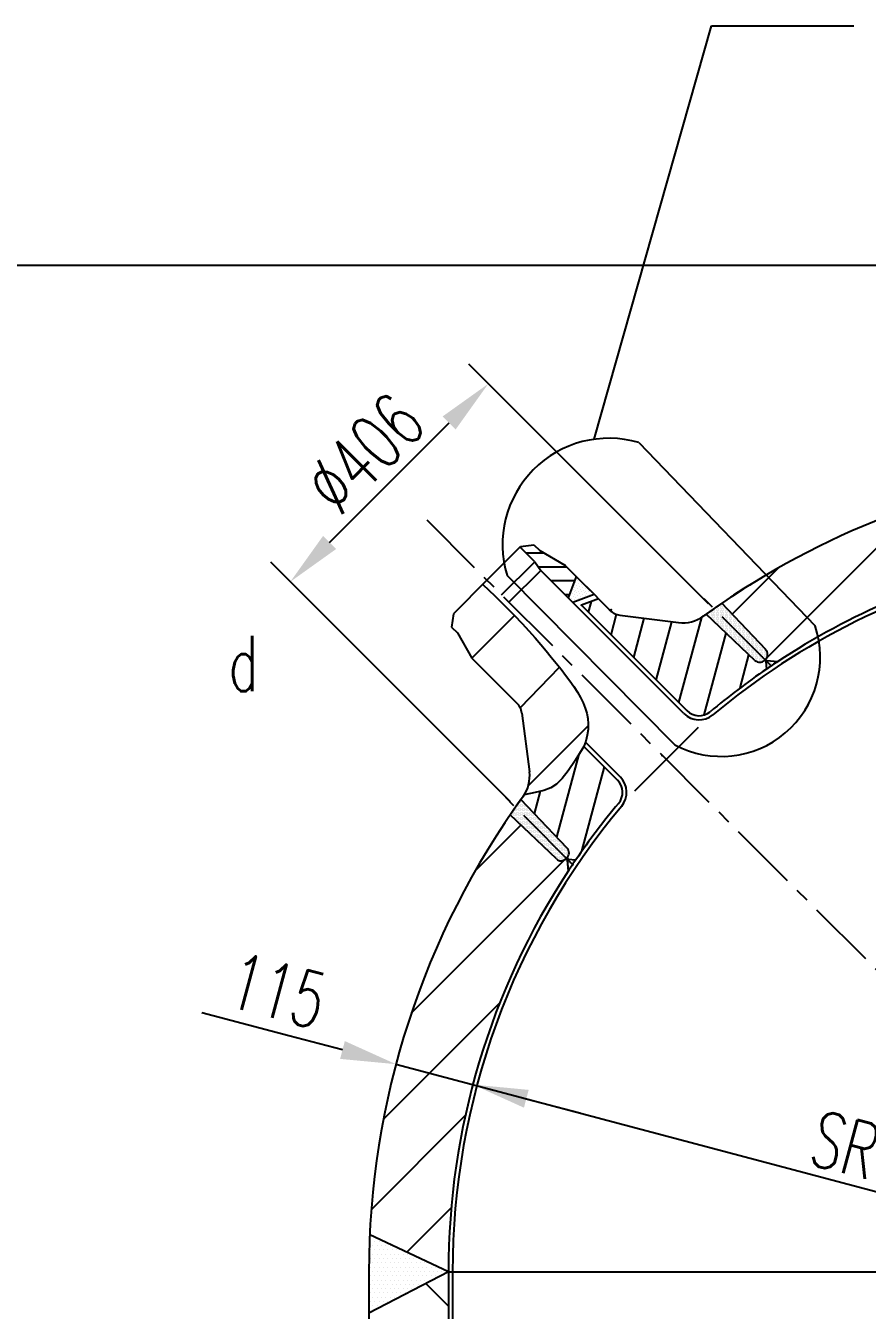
# Model space of a CAD drawing. Extents: x 2963 to 8481, y 2091 to 3069.
# Drawn here: x 3100 to 3160.8, y 2881.2 to 2974.1 of the extents above; entities that cross this region are included whole.
import ezdxf
from ezdxf.enums import TextEntityAlignment as Align

# ---------------------------------------------------------------- set-up
doc = ezdxf.new("R2010")
doc.units = 0
doc.header["$LTSCALE"] = 20
doc.header["$MEASUREMENT"] = 0
doc.linetypes.add('CENTER', pattern=[2, 1.25, -0.25, 0.25, -0.25])
doc.layers.get('0').update_dxf_attribs({"linetype": 'CONTINUOUS'})
for name, color, linetype in [('中心线', 1, 'CENTER'), ('标注线', 3, 'CONTINUOUS'), ('粗实线', 7, 'CONTINUOUS'), ('细实线', 3, 'CONTINUOUS')]:
    doc.layers.add(name, color=color, linetype=linetype)
doc.styles.add('HZ', font='romans.shx', dxfattribs={"width": 0.667, "bigfont": 'hztxt.shx'})
doc.styles.get("Standard").update_dxf_attribs({"font": 'TXT.SHX'})
doc.dimstyles.get("Standard").update_dxf_attribs({"dimtxt": 0.18, "dimasz": 0.18, "dimexe": 0.18, "dimexo": 0.0625, "dimgap": 0.09, "dimtad": 0, "dimtih": 1, "dimtoh": 1, "dimdec": 4, "dimzin": 0, "dimdsep": 46, "dimtxsty": 'Standard', "dimcen": 0.09, "dimadec": 0, "dimazin": 0, "dimtfac": 1, "dimtdec": 4, "dimtofl": 0, "dimtmove": 0, "dimatfit": 3, "dimfxl": 0, "dimtolj": 1, "dimtzin": 0, "dimarcsym": 0})

# ---------------------------------------------------------------- blocks, each defined once
blk = doc.blocks.new('*X3')
at = {"color": 0}
for p, q in [((449.0625, 826.875), (449.0625, 826.875)), ((450.9375, 826.875), (450.9375, 826.875)), ((436.875, 821.25), (436.875, 821.25)), ((436.875, 817.5), (436.875, 817.5)), ((437.8125, 819.375), (437.8125, 819.375)), ((438.75, 821.25), (438.75, 821.25)), ((438.75, 817.5), (438.75, 817.5)), ((439.6875, 819.375), (439.6875, 819.375)), ((440.625, 821.25), (440.625, 821.25)), ((440.625, 817.5), (440.625, 817.5)), ((441.5625, 823.125), (441.5625, 823.125)), ((441.5625, 819.375), (441.5625, 819.375)), ((442.5, 821.25), (442.5, 821.25)), ((442.5, 817.5), (442.5, 817.5)), ((443.4375, 823.125), (443.4375, 823.125)), ((443.4375, 819.375), (443.4375, 819.375)), ((444.375, 821.25), (444.375, 821.25)), ((444.375, 817.5), (444.375, 817.5)), ((445.3125, 823.125), (445.3125, 823.125)), ((445.3125, 819.375), (445.3125, 819.375)), ((446.25, 825), (446.25, 825)), ((446.25, 821.25), (446.25, 821.25)), ((446.25, 817.5), (446.25, 817.5)), ((447.1875, 823.125), (447.1875, 823.125)), ((447.1875, 819.375), (447.1875, 819.375)), ((448.125, 825), (448.125, 825)), ((448.125, 821.25), (448.125, 821.25)), ((448.125, 817.5), (448.125, 817.5)), ((449.0625, 823.125), (449.0625, 823.125)), ((449.0625, 819.375), (449.0625, 819.375)), ((450, 825), (450, 825)), ((450, 821.25), (450, 821.25)), ((450, 817.5), (450, 817.5)), ((450.9375, 823.125), (450.9375, 823.125)), ((450.9375, 819.375), (450.9375, 819.375)), ((439.6875, 815.625), (439.6875, 815.625)), ((441.5625, 815.625), (441.5625, 815.625)), ((443.4375, 815.625), (443.4375, 815.625)), ((444.375, 813.75), (444.375, 813.75)), ((445.3125, 815.625), (445.3125, 815.625)), ((446.25, 813.75), (446.25, 813.75)), ((447.1875, 815.625), (447.1875, 815.625)), ((447.1875, 811.875), (447.1875, 811.875)), ((448.125, 813.75), (448.125, 813.75)), ((449.0625, 815.625), (449.0625, 815.625)), ((449.0625, 811.875), (449.0625, 811.875)), ((450, 813.75), (450, 813.75)), ((450.9375, 815.625), (450.9375, 815.625)), ((450.9375, 811.875), (450.9375, 811.875))]:
    blk.add_line(p, q, dxfattribs=at)
blk = doc.blocks.new('*X2')
at = {"color": 0}
for p, q in [((500.5, -191.6), (500.5, -191.6)), ((500.5, -196.9), (500.5, -196.9)), ((501.2, -188.3), (501.2, -188.3)), ((501.2, -193.6), (501.2, -193.6)), ((501.2, -198.9), (501.2, -198.9)), ((501.2, -204.2), (501.2, -204.2)), ((501.8, -190.3), (501.8, -190.3)), ((501.8, -195.6), (501.8, -195.6)), ((501.8, -200.9), (501.8, -200.9)), ((502.5, -192.2), (502.5, -192.2)), ((502.5, -197.5), (502.5, -197.5)), ((502.5, -202.9), (502.5, -202.9)), ((503.2, -188.9), (503.2, -188.9)), ((503.2, -194.2), (503.2, -194.2)), ((503.2, -199.5), (503.2, -199.5)), ((503.8, -190.9), (503.8, -190.9)), ((503.8, -196.2), (503.8, -196.2)), ((503.8, -201.5), (503.8, -201.5)), ((504.5, -192.9), (504.5, -192.9)), ((504.5, -198.2), (504.5, -198.2)), ((504.5, -203.5), (504.5, -203.5)), ((505.1, -189.6), (505.1, -189.6)), ((505.1, -194.9), (505.1, -194.9)), ((505.1, -200.2), (505.1, -200.2)), ((505.8, -191.6), (505.8, -191.6)), ((505.8, -196.9), (505.8, -196.9)), ((505.8, -202.2), (505.8, -202.2)), ((506.5, -193.6), (506.5, -193.6)), ((506.5, -198.9), (506.5, -198.9)), ((506.5, -204.2), (506.5, -204.2)), ((507.1, -190.3), (507.1, -190.3)), ((507.1, -195.6), (507.1, -195.6)), ((507.1, -200.9), (507.1, -200.9)), ((507.8, -192.2), (507.8, -192.2)), ((507.8, -197.5), (507.8, -197.5)), ((507.8, -202.9), (507.8, -202.9)), ((508.5, -188.9), (508.5, -188.9)), ((508.5, -194.2), (508.5, -194.2)), ((508.5, -199.5), (508.5, -199.5)), ((509.1, -190.9), (509.1, -190.9)), ((509.1, -196.2), (509.1, -196.2)), ((509.1, -201.5), (509.1, -201.5)), ((509.8, -192.9), (509.8, -192.9)), ((509.8, -198.2), (509.8, -198.2)), ((509.8, -203.5), (509.8, -203.5)), ((510.4, -189.6), (510.4, -189.6)), ((510.4, -194.9), (510.4, -194.9)), ((510.4, -200.2), (510.4, -200.2)), ((511.1, -191.6), (511.1, -191.6)), ((511.1, -196.9), (511.1, -196.9)), ((511.1, -202.2), (511.1, -202.2)), ((511.8, -193.6), (511.8, -193.6)), ((511.8, -198.9), (511.8, -198.9)), ((511.8, -204.2), (511.8, -204.2)), ((512.4, -190.3), (512.4, -190.3)), ((512.4, -195.6), (512.4, -195.6)), ((512.4, -200.9), (512.4, -200.9)), ((513.1, -192.2), (513.1, -192.2)), ((513.1, -197.5), (513.1, -197.5)), ((513.1, -202.9), (513.1, -202.9)), ((513.8, -194.2), (513.8, -194.2)), ((513.8, -199.5), (513.8, -199.5)), ((514.4, -190.9), (514.4, -190.9)), ((514.4, -196.2), (514.4, -196.2)), ((514.4, -201.5), (514.4, -201.5)), ((515.1, -192.9), (515.1, -192.9)), ((515.1, -198.2), (515.1, -198.2)), ((515.1, -203.5), (515.1, -203.5)), ((515.7, -194.9), (515.7, -194.9)), ((515.7, -200.2), (515.7, -200.2)), ((516.4, -191.6), (516.4, -191.6)), ((516.4, -196.9), (516.4, -196.9)), ((516.4, -202.2), (516.4, -202.2)), ((517.1, -193.6), (517.1, -193.6)), ((517.1, -198.9), (517.1, -198.9)), ((517.1, -204.2), (517.1, -204.2)), ((517.7, -195.6), (517.7, -195.6)), ((517.7, -200.9), (517.7, -200.9)), ((518.4, -192.2), (518.4, -192.2)), ((518.4, -197.5), (518.4, -197.5)), ((518.4, -202.9), (518.4, -202.9)), ((519.1, -194.2), (519.1, -194.2)), ((519.1, -199.5), (519.1, -199.5)), ((519.7, -190.9), (519.7, -190.9)), ((519.7, -196.2), (519.7, -196.2)), ((519.7, -201.5), (519.7, -201.5)), ((520.4, -192.9), (520.4, -192.9)), ((520.4, -198.2), (520.4, -198.2)), ((520.4, -203.5), (520.4, -203.5)), ((521, -194.9), (521, -194.9)), ((521, -200.2), (521, -200.2)), ((521.7, -191.6), (521.7, -191.6)), ((521.7, -196.9), (521.7, -196.9)), ((521.7, -202.2), (521.7, -202.2)), ((522.4, -193.6), (522.4, -193.6)), ((522.4, -198.9), (522.4, -198.9)), ((522.4, -204.2), (522.4, -204.2)), ((523, -195.6), (523, -195.6)), ((523, -200.9), (523, -200.9)), ((523.7, -192.2), (523.7, -192.2)), ((523.7, -197.5), (523.7, -197.5)), ((523.7, -202.9), (523.7, -202.9)), ((524.4, -194.2), (524.4, -194.2)), ((524.4, -199.5), (524.4, -199.5)), ((525, -196.2), (525, -196.2)), ((525, -201.5), (525, -201.5)), ((525.7, -192.9), (525.7, -192.9)), ((525.7, -198.2), (525.7, -198.2)), ((525.7, -203.5), (525.7, -203.5)), ((526.4, -194.9), (526.4, -194.9)), ((526.4, -200.2), (526.4, -200.2)), ((501.2, -209.5), (501.2, -209.5)), ((501.2, -214.8), (501.2, -214.8)), ((501.2, -220.1), (501.2, -220.1)), ((501.8, -206.2), (501.8, -206.2)), ((501.8, -211.5), (501.8, -211.5)), ((501.8, -216.8), (501.8, -216.8)), ((501.8, -222.1), (501.8, -222.1)), ((502.5, -208.2), (502.5, -208.2)), ((502.5, -213.5), (502.5, -213.5)), ((502.5, -218.8), (502.5, -218.8)), ((503.2, -204.8), (503.2, -204.8)), ((503.2, -210.1), (503.2, -210.1)), ((503.2, -215.4), (503.2, -215.4)), ((503.2, -220.7), (503.2, -220.7)), ((503.8, -206.8), (503.8, -206.8)), ((503.8, -212.1), (503.8, -212.1)), ((503.8, -217.4), (503.8, -217.4)), ((503.8, -222.7), (503.8, -222.7)), ((504.5, -208.8), (504.5, -208.8)), ((504.5, -214.1), (504.5, -214.1)), ((504.5, -219.4), (504.5, -219.4)), ((505.1, -205.5), (505.1, -205.5)), ((505.1, -210.8), (505.1, -210.8)), ((505.1, -216.1), (505.1, -216.1)), ((505.1, -221.4), (505.1, -221.4)), ((505.8, -207.5), (505.8, -207.5)), ((505.8, -212.8), (505.8, -212.8)), ((505.8, -218.1), (505.8, -218.1)), ((506.5, -209.5), (506.5, -209.5)), ((506.5, -214.8), (506.5, -214.8)), ((506.5, -220.1), (506.5, -220.1)), ((507.1, -206.2), (507.1, -206.2)), ((507.1, -211.5), (507.1, -211.5)), ((507.1, -216.8), (507.1, -216.8)), ((507.1, -222.1), (507.1, -222.1)), ((507.8, -208.2), (507.8, -208.2)), ((507.8, -213.5), (507.8, -213.5)), ((507.8, -218.8), (507.8, -218.8)), ((508.5, -204.8), (508.5, -204.8)), ((508.5, -210.1), (508.5, -210.1)), ((508.5, -215.4), (508.5, -215.4)), ((508.5, -220.7), (508.5, -220.7)), ((509.1, -206.8), (509.1, -206.8)), ((509.1, -212.1), (509.1, -212.1)), ((509.1, -217.4), (509.1, -217.4)), ((509.1, -222.7), (509.1, -222.7)), ((509.8, -208.8), (509.8, -208.8)), ((509.8, -214.1), (509.8, -214.1)), ((509.8, -219.4), (509.8, -219.4)), ((510.4, -205.5), (510.4, -205.5)), ((510.4, -210.8), (510.4, -210.8)), ((510.4, -216.1), (510.4, -216.1)), ((510.4, -221.4), (510.4, -221.4)), ((511.1, -207.5), (511.1, -207.5)), ((511.1, -212.8), (511.1, -212.8)), ((511.1, -218.1), (511.1, -218.1)), ((511.8, -209.5), (511.8, -209.5)), ((511.8, -214.8), (511.8, -214.8)), ((511.8, -220.1), (511.8, -220.1)), ((512.4, -206.2), (512.4, -206.2)), ((512.4, -211.5), (512.4, -211.5)), ((512.4, -216.8), (512.4, -216.8)), ((512.4, -222.1), (512.4, -222.1)), ((513.1, -208.2), (513.1, -208.2)), ((513.1, -213.5), (513.1, -213.5)), ((513.1, -218.8), (513.1, -218.8)), ((513.8, -204.8), (513.8, -204.8)), ((513.8, -210.1), (513.8, -210.1)), ((513.8, -215.4), (513.8, -215.4)), ((513.8, -220.7), (513.8, -220.7)), ((514.4, -206.8), (514.4, -206.8)), ((514.4, -212.1), (514.4, -212.1)), ((514.4, -217.4), (514.4, -217.4)), ((514.4, -222.7), (514.4, -222.7)), ((515.1, -208.8), (515.1, -208.8)), ((515.1, -214.1), (515.1, -214.1)), ((515.1, -219.4), (515.1, -219.4)), ((515.7, -205.5), (515.7, -205.5)), ((515.7, -210.8), (515.7, -210.8)), ((515.7, -216.1), (515.7, -216.1)), ((515.7, -221.4), (515.7, -221.4)), ((516.4, -207.5), (516.4, -207.5)), ((516.4, -212.8), (516.4, -212.8)), ((516.4, -218.1), (516.4, -218.1)), ((517.1, -209.5), (517.1, -209.5)), ((517.1, -214.8), (517.1, -214.8)), ((517.1, -220.1), (517.1, -220.1)), ((517.7, -206.2), (517.7, -206.2)), ((517.7, -211.5), (517.7, -211.5)), ((517.7, -216.8), (517.7, -216.8)), ((517.7, -222.1), (517.7, -222.1)), ((518.4, -208.2), (518.4, -208.2)), ((518.4, -213.5), (518.4, -213.5)), ((518.4, -218.8), (518.4, -218.8)), ((519.1, -204.8), (519.1, -204.8)), ((519.1, -210.1), (519.1, -210.1)), ((519.1, -215.4), (519.1, -215.4)), ((519.1, -220.7), (519.1, -220.7)), ((519.7, -206.8), (519.7, -206.8)), ((519.7, -212.1), (519.7, -212.1)), ((519.7, -217.4), (519.7, -217.4)), ((519.7, -222.7), (519.7, -222.7)), ((520.4, -208.8), (520.4, -208.8)), ((520.4, -214.1), (520.4, -214.1)), ((520.4, -219.4), (520.4, -219.4)), ((521, -205.5), (521, -205.5)), ((521, -210.8), (521, -210.8)), ((521, -216.1), (521, -216.1)), ((521, -221.4), (521, -221.4)), ((521.7, -207.5), (521.7, -207.5)), ((521.7, -212.8), (521.7, -212.8)), ((521.7, -218.1), (521.7, -218.1)), ((522.4, -209.5), (522.4, -209.5)), ((522.4, -214.8), (522.4, -214.8)), ((522.4, -220.1), (522.4, -220.1)), ((523, -206.2), (523, -206.2)), ((523, -211.5), (523, -211.5)), ((523, -216.8), (523, -216.8)), ((523, -222.1), (523, -222.1)), ((523.7, -208.2), (523.7, -208.2)), ((523.7, -213.5), (523.7, -213.5)), ((523.7, -218.8), (523.7, -218.8)), ((524.4, -204.8), (524.4, -204.8)), ((524.4, -210.1), (524.4, -210.1)), ((524.4, -215.4), (524.4, -215.4)), ((524.4, -220.7), (524.4, -220.7)), ((525, -206.8), (525, -206.8)), ((525, -212.1), (525, -212.1)), ((525, -217.4), (525, -217.4)), ((525, -222.7), (525, -222.7)), ((525.7, -208.8), (525.7, -208.8)), ((525.7, -214.1), (525.7, -214.1)), ((525.7, -219.4), (525.7, -219.4)), ((526.4, -205.5), (526.4, -205.5)), ((526.4, -210.8), (526.4, -210.8)), ((526.4, -216.1), (526.4, -216.1)), ((501.2, -225.4), (501.2, -225.4)), ((501.8, -227.4), (501.8, -227.4)), ((501.8, -232.7), (501.8, -232.7)), ((501.8, -238), (501.8, -238)), ((502.5, -224.1), (502.5, -224.1)), ((502.5, -229.4), (502.5, -229.4)), ((502.5, -234.7), (502.5, -234.7)), ((502.5, -240), (502.5, -240)), ((503.2, -226.1), (503.2, -226.1)), ((503.2, -231.4), (503.2, -231.4)), ((503.2, -236.7), (503.2, -236.7)), ((503.8, -228), (503.8, -228)), ((503.8, -233.3), (503.8, -233.3)), ((503.8, -238.6), (503.8, -238.6)), ((504.5, -224.7), (504.5, -224.7)), ((504.5, -230), (504.5, -230)), ((504.5, -235.3), (504.5, -235.3)), ((504.5, -240.6), (504.5, -240.6)), ((505.1, -226.7), (505.1, -226.7)), ((505.1, -232), (505.1, -232)), ((505.1, -237.3), (505.1, -237.3)), ((505.8, -223.4), (505.8, -223.4)), ((505.8, -228.7), (505.8, -228.7)), ((505.8, -234), (505.8, -234)), ((505.8, -239.3), (505.8, -239.3)), ((506.5, -225.4), (506.5, -225.4)), ((506.5, -230.7), (506.5, -230.7)), ((506.5, -236), (506.5, -236)), ((506.5, -241.3), (506.5, -241.3)), ((507.1, -227.4), (507.1, -227.4)), ((507.1, -232.7), (507.1, -232.7)), ((507.1, -238), (507.1, -238)), ((507.8, -224.1), (507.8, -224.1)), ((507.8, -229.4), (507.8, -229.4)), ((507.8, -234.7), (507.8, -234.7)), ((507.8, -240), (507.8, -240)), ((508.5, -226.1), (508.5, -226.1)), ((508.5, -231.4), (508.5, -231.4)), ((508.5, -236.7), (508.5, -236.7)), ((509.1, -228), (509.1, -228)), ((509.1, -233.3), (509.1, -233.3)), ((509.1, -238.6), (509.1, -238.6)), ((509.8, -224.7), (509.8, -224.7)), ((509.8, -230), (509.8, -230)), ((509.8, -235.3), (509.8, -235.3)), ((509.8, -240.6), (509.8, -240.6)), ((510.4, -226.7), (510.4, -226.7)), ((510.4, -232), (510.4, -232)), ((510.4, -237.3), (510.4, -237.3)), ((511.1, -223.4), (511.1, -223.4)), ((511.1, -228.7), (511.1, -228.7)), ((511.1, -234), (511.1, -234)), ((511.1, -239.3), (511.1, -239.3)), ((511.8, -225.4), (511.8, -225.4)), ((511.8, -230.7), (511.8, -230.7)), ((511.8, -236), (511.8, -236)), ((511.8, -241.3), (511.8, -241.3)), ((512.4, -227.4), (512.4, -227.4)), ((512.4, -232.7), (512.4, -232.7)), ((512.4, -238), (512.4, -238)), ((513.1, -224.1), (513.1, -224.1)), ((513.1, -229.4), (513.1, -229.4)), ((513.1, -234.7), (513.1, -234.7)), ((513.1, -240), (513.1, -240)), ((513.8, -226.1), (513.8, -226.1)), ((513.8, -231.4), (513.8, -231.4)), ((513.8, -236.7), (513.8, -236.7)), ((514.4, -228), (514.4, -228)), ((514.4, -233.3), (514.4, -233.3)), ((514.4, -238.6), (514.4, -238.6)), ((515.1, -224.7), (515.1, -224.7)), ((515.1, -230), (515.1, -230)), ((515.1, -235.3), (515.1, -235.3)), ((515.1, -240.6), (515.1, -240.6)), ((515.7, -226.7), (515.7, -226.7)), ((515.7, -232), (515.7, -232)), ((515.7, -237.3), (515.7, -237.3)), ((516.4, -223.4), (516.4, -223.4)), ((516.4, -228.7), (516.4, -228.7)), ((516.4, -234), (516.4, -234)), ((516.4, -239.3), (516.4, -239.3)), ((517.1, -225.4), (517.1, -225.4)), ((517.1, -230.7), (517.1, -230.7)), ((517.1, -236), (517.1, -236)), ((517.1, -241.3), (517.1, -241.3)), ((517.7, -227.4), (517.7, -227.4)), ((517.7, -232.7), (517.7, -232.7)), ((517.7, -238), (517.7, -238)), ((518.4, -224.1), (518.4, -224.1)), ((518.4, -229.4), (518.4, -229.4)), ((518.4, -234.7), (518.4, -234.7)), ((518.4, -240), (518.4, -240)), ((519.1, -226.1), (519.1, -226.1)), ((519.1, -231.4), (519.1, -231.4)), ((519.1, -236.7), (519.1, -236.7)), ((519.7, -228), (519.7, -228)), ((519.7, -233.3), (519.7, -233.3)), ((519.7, -238.6), (519.7, -238.6)), ((520.4, -224.7), (520.4, -224.7)), ((520.4, -230), (520.4, -230)), ((520.4, -235.3), (520.4, -235.3)), ((520.4, -240.6), (520.4, -240.6)), ((521, -226.7), (521, -226.7)), ((521, -232), (521, -232)), ((521, -237.3), (521, -237.3)), ((521.7, -223.4), (521.7, -223.4)), ((521.7, -228.7), (521.7, -228.7)), ((521.7, -234), (521.7, -234)), ((521.7, -239.3), (521.7, -239.3)), ((522.4, -225.4), (522.4, -225.4)), ((522.4, -230.7), (522.4, -230.7)), ((522.4, -236), (522.4, -236)), ((522.4, -241.3), (522.4, -241.3)), ((523, -227.4), (523, -227.4)), ((523, -232.7), (523, -232.7)), ((523, -238), (523, -238)), ((523.7, -224.1), (523.7, -224.1)), ((523.7, -229.4), (523.7, -229.4)), ((523.7, -234.7), (523.7, -234.7)), ((523.7, -240), (523.7, -240)), ((524.4, -226.1), (524.4, -226.1)), ((524.4, -231.4), (524.4, -231.4)), ((524.4, -236.7), (524.4, -236.7)), ((525, -228), (525, -228)), ((525, -233.3), (525, -233.3)), ((525, -238.6), (525, -238.6)), ((525.7, -224.7), (525.7, -224.7)), ((525.7, -230), (525.7, -230)), ((525.7, -235.3), (525.7, -235.3)), ((525.7, -240.6), (525.7, -240.6)), ((501.8, -243.3), (501.8, -243.3)), ((501.8, -248.6), (501.8, -248.6)), ((502.5, -245.3), (502.5, -245.3)), ((502.5, -250.6), (502.5, -250.6)), ((502.5, -255.9), (502.5, -255.9)), ((503.2, -242), (503.2, -242)), ((503.2, -247.3), (503.2, -247.3)), ((503.2, -252.6), (503.2, -252.6)), ((503.2, -257.9), (503.2, -257.9)), ((503.8, -244), (503.8, -244)), ((503.8, -249.3), (503.8, -249.3)), ((503.8, -254.6), (503.8, -254.6)), ((503.8, -259.9), (503.8, -259.9)), ((504.5, -245.9), (504.5, -245.9)), ((504.5, -251.2), (504.5, -251.2)), ((504.5, -256.5), (504.5, -256.5)), ((505.1, -242.6), (505.1, -242.6)), ((505.1, -247.9), (505.1, -247.9)), ((505.1, -253.2), (505.1, -253.2)), ((505.1, -258.5), (505.1, -258.5)), ((505.8, -244.6), (505.8, -244.6)), ((505.8, -249.9), (505.8, -249.9)), ((505.8, -255.2), (505.8, -255.2)), ((506.5, -246.6), (506.5, -246.6)), ((506.5, -251.9), (506.5, -251.9)), ((506.5, -257.2), (506.5, -257.2)), ((507.1, -243.3), (507.1, -243.3)), ((507.1, -248.6), (507.1, -248.6)), ((507.1, -253.9), (507.1, -253.9)), ((507.1, -259.2), (507.1, -259.2)), ((507.8, -245.3), (507.8, -245.3)), ((507.8, -250.6), (507.8, -250.6)), ((507.8, -255.9), (507.8, -255.9)), ((508.5, -242), (508.5, -242)), ((508.5, -247.3), (508.5, -247.3)), ((508.5, -252.6), (508.5, -252.6)), ((508.5, -257.9), (508.5, -257.9)), ((509.1, -244), (509.1, -244)), ((509.1, -249.3), (509.1, -249.3)), ((509.1, -254.6), (509.1, -254.6)), ((509.1, -259.9), (509.1, -259.9)), ((509.8, -245.9), (509.8, -245.9)), ((509.8, -251.2), (509.8, -251.2)), ((509.8, -256.5), (509.8, -256.5)), ((510.4, -242.6), (510.4, -242.6)), ((510.4, -247.9), (510.4, -247.9)), ((510.4, -253.2), (510.4, -253.2)), ((510.4, -258.5), (510.4, -258.5)), ((511.1, -244.6), (511.1, -244.6)), ((511.1, -249.9), (511.1, -249.9)), ((511.1, -255.2), (511.1, -255.2)), ((511.8, -246.6), (511.8, -246.6)), ((511.8, -251.9), (511.8, -251.9)), ((511.8, -257.2), (511.8, -257.2)), ((512.4, -243.3), (512.4, -243.3)), ((512.4, -248.6), (512.4, -248.6)), ((512.4, -253.9), (512.4, -253.9)), ((512.4, -259.2), (512.4, -259.2)), ((513.1, -245.3), (513.1, -245.3)), ((513.1, -250.6), (513.1, -250.6)), ((513.1, -255.9), (513.1, -255.9)), ((513.8, -242), (513.8, -242)), ((513.8, -247.3), (513.8, -247.3)), ((513.8, -252.6), (513.8, -252.6)), ((513.8, -257.9), (513.8, -257.9)), ((514.4, -244), (514.4, -244)), ((514.4, -249.3), (514.4, -249.3)), ((514.4, -254.6), (514.4, -254.6)), ((514.4, -259.9), (514.4, -259.9)), ((515.1, -245.9), (515.1, -245.9)), ((515.1, -251.2), (515.1, -251.2)), ((515.1, -256.5), (515.1, -256.5)), ((515.7, -242.6), (515.7, -242.6)), ((515.7, -247.9), (515.7, -247.9)), ((515.7, -253.2), (515.7, -253.2)), ((515.7, -258.5), (515.7, -258.5)), ((516.4, -244.6), (516.4, -244.6)), ((516.4, -249.9), (516.4, -249.9)), ((516.4, -255.2), (516.4, -255.2)), ((517.1, -246.6), (517.1, -246.6)), ((517.1, -251.9), (517.1, -251.9)), ((517.1, -257.2), (517.1, -257.2)), ((517.7, -243.3), (517.7, -243.3)), ((517.7, -248.6), (517.7, -248.6)), ((517.7, -253.9), (517.7, -253.9)), ((517.7, -259.2), (517.7, -259.2)), ((518.4, -245.3), (518.4, -245.3)), ((518.4, -250.6), (518.4, -250.6)), ((518.4, -255.9), (518.4, -255.9)), ((519.1, -242), (519.1, -242)), ((519.1, -247.3), (519.1, -247.3)), ((519.1, -252.6), (519.1, -252.6)), ((519.1, -257.9), (519.1, -257.9)), ((519.7, -244), (519.7, -244)), ((519.7, -249.3), (519.7, -249.3)), ((519.7, -254.6), (519.7, -254.6)), ((519.7, -259.9), (519.7, -259.9)), ((520.4, -245.9), (520.4, -245.9)), ((520.4, -251.2), (520.4, -251.2)), ((520.4, -256.5), (520.4, -256.5)), ((521, -242.6), (521, -242.6)), ((521, -247.9), (521, -247.9)), ((521, -253.2), (521, -253.2)), ((521, -258.5), (521, -258.5)), ((521.7, -244.6), (521.7, -244.6)), ((521.7, -249.9), (521.7, -249.9)), ((521.7, -255.2), (521.7, -255.2)), ((522.4, -246.6), (522.4, -246.6)), ((522.4, -251.9), (522.4, -251.9)), ((522.4, -257.2), (522.4, -257.2)), ((523, -243.3), (523, -243.3)), ((523, -248.6), (523, -248.6)), ((523, -253.9), (523, -253.9)), ((523, -259.2), (523, -259.2)), ((523.7, -245.3), (523.7, -245.3)), ((523.7, -250.6), (523.7, -250.6)), ((523.7, -255.9), (523.7, -255.9)), ((524.4, -242), (524.4, -242)), ((524.4, -247.3), (524.4, -247.3)), ((524.4, -252.6), (524.4, -252.6)), ((524.4, -257.9), (524.4, -257.9)), ((525, -244), (525, -244)), ((525, -249.3), (525, -249.3)), ((525, -254.6), (525, -254.6)), ((525, -259.9), (525, -259.9)), ((525.7, -245.9), (525.7, -245.9)), ((502.5, -261.2), (502.5, -261.2)), ((502.5, -266.5), (502.5, -266.5)), ((502.5, -271.8), (502.5, -271.8)), ((503.2, -263.2), (503.2, -263.2)), ((503.2, -268.5), (503.2, -268.5)), ((503.2, -273.8), (503.2, -273.8)), ((503.8, -265.2), (503.8, -265.2)), ((503.8, -270.5), (503.8, -270.5)), ((503.8, -275.8), (503.8, -275.8)), ((504.5, -261.9), (504.5, -261.9)), ((504.5, -267.2), (504.5, -267.2)), ((504.5, -272.5), (504.5, -272.5)), ((504.5, -277.8), (504.5, -277.8)), ((505.1, -263.8), (505.1, -263.8)), ((505.1, -269.1), (505.1, -269.1)), ((505.1, -274.4), (505.1, -274.4)), ((505.8, -260.5), (505.8, -260.5)), ((505.8, -265.8), (505.8, -265.8)), ((505.8, -271.1), (505.8, -271.1)), ((505.8, -276.4), (505.8, -276.4)), ((506.5, -262.5), (506.5, -262.5)), ((506.5, -267.8), (506.5, -267.8)), ((506.5, -273.1), (506.5, -273.1)), ((506.5, -278.4), (506.5, -278.4)), ((507.1, -264.5), (507.1, -264.5)), ((507.1, -269.8), (507.1, -269.8)), ((507.1, -275.1), (507.1, -275.1)), ((507.8, -261.2), (507.8, -261.2)), ((507.8, -266.5), (507.8, -266.5)), ((507.8, -271.8), (507.8, -271.8)), ((507.8, -277.1), (507.8, -277.1)), ((508.5, -263.2), (508.5, -263.2)), ((508.5, -268.5), (508.5, -268.5)), ((508.5, -273.8), (508.5, -273.8)), ((509.1, -265.2), (509.1, -265.2)), ((509.1, -270.5), (509.1, -270.5)), ((509.1, -275.8), (509.1, -275.8)), ((509.8, -261.9), (509.8, -261.9)), ((509.8, -267.2), (509.8, -267.2)), ((509.8, -272.5), (509.8, -272.5)), ((509.8, -277.8), (509.8, -277.8)), ((510.4, -263.8), (510.4, -263.8)), ((510.4, -269.1), (510.4, -269.1)), ((510.4, -274.4), (510.4, -274.4)), ((511.1, -260.5), (511.1, -260.5)), ((511.1, -265.8), (511.1, -265.8)), ((511.1, -271.1), (511.1, -271.1)), ((511.1, -276.4), (511.1, -276.4)), ((511.8, -262.5), (511.8, -262.5)), ((511.8, -267.8), (511.8, -267.8)), ((511.8, -273.1), (511.8, -273.1)), ((511.8, -278.4), (511.8, -278.4)), ((512.4, -264.5), (512.4, -264.5)), ((512.4, -269.8), (512.4, -269.8)), ((512.4, -275.1), (512.4, -275.1)), ((513.1, -261.2), (513.1, -261.2)), ((513.1, -266.5), (513.1, -266.5)), ((513.1, -271.8), (513.1, -271.8)), ((513.1, -277.1), (513.1, -277.1)), ((513.8, -263.2), (513.8, -263.2)), ((513.8, -268.5), (513.8, -268.5)), ((513.8, -273.8), (513.8, -273.8)), ((514.4, -265.2), (514.4, -265.2)), ((514.4, -270.5), (514.4, -270.5)), ((514.4, -275.8), (514.4, -275.8)), ((515.1, -261.9), (515.1, -261.9)), ((515.1, -267.2), (515.1, -267.2)), ((515.1, -272.5), (515.1, -272.5)), ((515.1, -277.8), (515.1, -277.8)), ((515.7, -263.8), (515.7, -263.8)), ((515.7, -269.1), (515.7, -269.1)), ((515.7, -274.4), (515.7, -274.4)), ((516.4, -260.5), (516.4, -260.5)), ((516.4, -265.8), (516.4, -265.8)), ((516.4, -271.1), (516.4, -271.1)), ((516.4, -276.4), (516.4, -276.4)), ((517.1, -262.5), (517.1, -262.5)), ((517.1, -267.8), (517.1, -267.8)), ((517.1, -273.1), (517.1, -273.1)), ((517.1, -278.4), (517.1, -278.4)), ((517.7, -264.5), (517.7, -264.5)), ((517.7, -269.8), (517.7, -269.8)), ((517.7, -275.1), (517.7, -275.1)), ((518.4, -261.2), (518.4, -261.2)), ((518.4, -266.5), (518.4, -266.5)), ((518.4, -271.8), (518.4, -271.8)), ((518.4, -277.1), (518.4, -277.1)), ((519.1, -263.2), (519.1, -263.2)), ((519.1, -268.5), (519.1, -268.5)), ((519.1, -273.8), (519.1, -273.8)), ((519.7, -265.2), (519.7, -265.2)), ((519.7, -270.5), (519.7, -270.5)), ((519.7, -275.8), (519.7, -275.8)), ((520.4, -261.9), (520.4, -261.9)), ((520.4, -267.2), (520.4, -267.2)), ((520.4, -272.5), (520.4, -272.5)), ((520.4, -277.8), (520.4, -277.8)), ((521, -263.8), (521, -263.8)), ((521, -269.1), (521, -269.1)), ((521, -274.4), (521, -274.4)), ((521.7, -260.5), (521.7, -260.5)), ((521.7, -265.8), (521.7, -265.8)), ((521.7, -271.1), (521.7, -271.1)), ((521.7, -276.4), (521.7, -276.4)), ((522.4, -262.5), (522.4, -262.5)), ((522.4, -267.8), (522.4, -267.8)), ((522.4, -273.1), (522.4, -273.1)), ((522.4, -278.4), (522.4, -278.4)), ((523, -264.5), (523, -264.5)), ((523, -269.8), (523, -269.8)), ((523, -275.1), (523, -275.1)), ((523.7, -261.2), (523.7, -261.2)), ((523.7, -266.5), (523.7, -266.5)), ((523.7, -271.8), (523.7, -271.8)), ((523.7, -277.1), (523.7, -277.1)), ((524.4, -263.2), (524.4, -263.2)), ((524.4, -268.5), (524.4, -268.5)), ((524.4, -273.8), (524.4, -273.8)), ((525, -265.2), (525, -265.2)), ((525, -270.5), (525, -270.5)), ((503.2, -279.1), (503.2, -279.1)), ((503.2, -284.4), (503.2, -284.4)), ((503.8, -281.1), (503.8, -281.1)), ((503.8, -286.4), (503.8, -286.4)), ((504.5, -283.1), (504.5, -283.1)), ((504.5, -288.4), (504.5, -288.4)), ((505.1, -279.7), (505.1, -279.7)), ((505.1, -285.1), (505.1, -285.1)), ((505.1, -290.4), (505.1, -290.4)), ((505.8, -281.7), (505.8, -281.7)), ((505.8, -287), (505.8, -287)), ((506.5, -283.7), (506.5, -283.7)), ((506.5, -289), (506.5, -289)), ((507.1, -280.4), (507.1, -280.4)), ((507.1, -285.7), (507.1, -285.7)), ((507.1, -291), (507.1, -291)), ((507.8, -282.4), (507.8, -282.4)), ((507.8, -287.7), (507.8, -287.7)), ((508.5, -279.1), (508.5, -279.1)), ((508.5, -284.4), (508.5, -284.4)), ((508.5, -289.7), (508.5, -289.7)), ((509.1, -281.1), (509.1, -281.1)), ((509.1, -286.4), (509.1, -286.4)), ((509.1, -291.7), (509.1, -291.7)), ((509.8, -283.1), (509.8, -283.1)), ((509.8, -288.4), (509.8, -288.4)), ((509.8, -293.7), (509.8, -293.7)), ((510.4, -279.7), (510.4, -279.7)), ((510.4, -285.1), (510.4, -285.1)), ((510.4, -290.4), (510.4, -290.4)), ((511.1, -281.7), (511.1, -281.7)), ((511.1, -287), (511.1, -287)), ((511.1, -292.3), (511.1, -292.3)), ((511.8, -283.7), (511.8, -283.7)), ((511.8, -289), (511.8, -289)), ((512.4, -280.4), (512.4, -280.4)), ((512.4, -285.7), (512.4, -285.7)), ((512.4, -291), (512.4, -291)), ((513.1, -282.4), (513.1, -282.4)), ((513.1, -287.7), (513.1, -287.7)), ((513.1, -293), (513.1, -293)), ((513.8, -279.1), (513.8, -279.1)), ((513.8, -284.4), (513.8, -284.4)), ((513.8, -289.7), (513.8, -289.7)), ((513.8, -295), (513.8, -295)), ((514.4, -281.1), (514.4, -281.1)), ((514.4, -286.4), (514.4, -286.4)), ((514.4, -291.7), (514.4, -291.7)), ((514.4, -297), (514.4, -297)), ((515.1, -283.1), (515.1, -283.1)), ((515.1, -288.4), (515.1, -288.4)), ((515.1, -293.7), (515.1, -293.7)), ((515.7, -279.7), (515.7, -279.7)), ((515.7, -285.1), (515.7, -285.1)), ((515.7, -290.4), (515.7, -290.4)), ((516.4, -281.7), (516.4, -281.7)), ((516.4, -287), (516.4, -287)), ((516.4, -292.3), (516.4, -292.3)), ((517.1, -283.7), (517.1, -283.7)), ((517.1, -289), (517.1, -289)), ((517.7, -280.4), (517.7, -280.4)), ((517.7, -285.7), (517.7, -285.7)), ((517.7, -291), (517.7, -291)), ((518.4, -282.4), (518.4, -282.4)), ((518.4, -287.7), (518.4, -287.7)), ((518.4, -293), (518.4, -293)), ((519.1, -279.1), (519.1, -279.1)), ((519.1, -284.4), (519.1, -284.4)), ((519.1, -289.7), (519.1, -289.7)), ((519.7, -281.1), (519.7, -281.1)), ((519.7, -286.4), (519.7, -286.4)), ((519.7, -291.7), (519.7, -291.7)), ((520.4, -283.1), (520.4, -283.1)), ((520.4, -288.4), (520.4, -288.4)), ((521, -279.7), (521, -279.7)), ((521, -285.1), (521, -285.1)), ((521, -290.4), (521, -290.4)), ((521.7, -281.7), (521.7, -281.7)), ((521.7, -287), (521.7, -287)), ((522.4, -283.7), (522.4, -283.7)), ((522.4, -289), (522.4, -289)), ((523, -280.4), (523, -280.4)), ((523, -285.7), (523, -285.7)), ((523.7, -282.4), (523.7, -282.4)), ((523.7, -287.7), (523.7, -287.7)), ((524.4, -279.1), (524.4, -279.1)), ((524.4, -284.4), (524.4, -284.4)), ((506.5, -304.9), (506.5, -304.9)), ((507.8, -303.6), (507.8, -303.6)), ((508.5, -305.6), (508.5, -305.6)), ((509.1, -302.3), (509.1, -302.3)), ((509.8, -304.3), (509.8, -304.3)), ((510.4, -301), (510.4, -301)), ((511.1, -303), (511.1, -303)), ((511.8, -299.6), (511.8, -299.6)), ((511.8, -304.9), (511.8, -304.9)), ((512.4, -301.6), (512.4, -301.6)), ((513.1, -298.3), (513.1, -298.3)), ((513.1, -303.6), (513.1, -303.6)), ((513.8, -300.3), (513.8, -300.3)), ((513.8, -305.6), (513.8, -305.6)), ((514.4, -302.3), (514.4, -302.3)), ((515.1, -299), (515.1, -299)), ((515.1, -304.3), (515.1, -304.3)), ((515.7, -301), (515.7, -301)), ((515.7, -306.3), (515.7, -306.3)), ((516.4, -303), (516.4, -303)), ((517.1, -299.6), (517.1, -299.6)), ((517.1, -304.9), (517.1, -304.9)), ((517.7, -301.6), (517.7, -301.6)), ((517.7, -306.9), (517.7, -306.9)), ((518.4, -303.6), (518.4, -303.6)), ((519.1, -305.6), (519.1, -305.6)), ((519.7, -307.6), (519.7, -307.6)), ((520.4, -304.3), (520.4, -304.3)), ((521, -306.3), (521, -306.3)), ((521.7, -308.3), (521.7, -308.3)), ((523, -306.9), (523, -306.9))]:
    blk.add_line(p, q, dxfattribs=at)
blk = doc.blocks.new('*X9')
at = {"color": 0}
for p, q in [((2500.033, 2912.984), (2503.365, 2916.315)), ((2495.439, 2902.733), (2506.513, 2913.806)), ((2493.418, 2895.055), (2501.83, 2903.466)), ((2492.542, 2888.522), (2499.343, 2895.322)), ((2495.117, 2885.44), (2498.322, 2888.645))]:
    blk.add_line(p, q, dxfattribs=at)
blk = doc.blocks.new('*X10')
at = {"color": 0}
for p, q in [((2531.476, 2933.113), (2539.888, 2941.524)), ((2560.789, 2939.799), (2562.423, 2941.432)), ((2562.242, 2935.595), (2566.976, 2940.328)), ((2521.136, 2928.429), (2532.21, 2939.503)), ((2566.711, 2934.406), (2571.239, 2938.934)), ((2539.62, 2935.6), (2541.12, 2937.1)), ((2518.627, 2931.578), (2521.958, 2934.909))]:
    blk.add_line(p, q, dxfattribs=at)
blk = doc.blocks.new('*X14')
at = {"color": 0}
blk.add_line((2498.119, 2881.549), (2496.49, 2883.178), dxfattribs=at)
blk = doc.blocks.new('*X19')
at = {"color": 0}
for p, q in [((2492.65625, 2886.5625), (2492.65625, 2886.5625)), ((2492.5, 2886.25), (2492.5, 2886.25)), ((2492.5, 2885.625), (2492.5, 2885.625)), ((2492.65625, 2885.9375), (2492.65625, 2885.9375)), ((2492.8125, 2886.25), (2492.8125, 2886.25)), ((2492.8125, 2885.625), (2492.8125, 2885.625)), ((2492.96875, 2885.9375), (2492.96875, 2885.9375)), ((2493.125, 2886.25), (2493.125, 2886.25)), ((2493.125, 2885.625), (2493.125, 2885.625)), ((2493.28125, 2885.9375), (2493.28125, 2885.9375)), ((2493.4375, 2885.625), (2493.4375, 2885.625)), ((2493.59375, 2885.9375), (2493.59375, 2885.9375)), ((2493.75, 2885.625), (2493.75, 2885.625)), ((2493.90625, 2885.9375), (2493.90625, 2885.9375)), ((2494.0625, 2885.625), (2494.0625, 2885.625)), ((2494.375, 2885.625), (2494.375, 2885.625)), ((2494.6875, 2885.625), (2494.6875, 2885.625)), ((2492.5, 2885), (2492.5, 2885)), ((2492.65625, 2885.3125), (2492.65625, 2885.3125)), ((2492.65625, 2884.6875), (2492.65625, 2884.6875)), ((2492.8125, 2885), (2492.8125, 2885)), ((2492.96875, 2885.3125), (2492.96875, 2885.3125)), ((2492.96875, 2884.6875), (2492.96875, 2884.6875)), ((2493.125, 2885), (2493.125, 2885)), ((2493.28125, 2885.3125), (2493.28125, 2885.3125)), ((2493.28125, 2884.6875), (2493.28125, 2884.6875)), ((2493.4375, 2885), (2493.4375, 2885)), ((2493.59375, 2885.3125), (2493.59375, 2885.3125)), ((2493.59375, 2884.6875), (2493.59375, 2884.6875)), ((2493.75, 2885), (2493.75, 2885)), ((2493.90625, 2885.3125), (2493.90625, 2885.3125)), ((2493.90625, 2884.6875), (2493.90625, 2884.6875)), ((2494.0625, 2885), (2494.0625, 2885)), ((2494.21875, 2885.3125), (2494.21875, 2885.3125)), ((2494.21875, 2884.6875), (2494.21875, 2884.6875)), ((2494.375, 2885), (2494.375, 2885)), ((2494.53125, 2885.3125), (2494.53125, 2885.3125)), ((2494.53125, 2884.6875), (2494.53125, 2884.6875)), ((2494.6875, 2885), (2494.6875, 2885)), ((2494.84375, 2885.3125), (2494.84375, 2885.3125)), ((2494.84375, 2884.6875), (2494.84375, 2884.6875)), ((2495, 2885), (2495, 2885)), ((2495.15625, 2885.3125), (2495.15625, 2885.3125)), ((2495.15625, 2884.6875), (2495.15625, 2884.6875)), ((2495.3125, 2885), (2495.3125, 2885)), ((2495.46875, 2884.6875), (2495.46875, 2884.6875)), ((2495.625, 2885), (2495.625, 2885)), ((2495.78125, 2884.6875), (2495.78125, 2884.6875)), ((2495.9375, 2885), (2495.9375, 2885)), ((2496.09375, 2884.6875), (2496.09375, 2884.6875)), ((2496.40625, 2884.6875), (2496.40625, 2884.6875)), ((2492.5, 2884.375), (2492.5, 2884.375)), ((2492.5, 2883.75), (2492.5, 2883.75)), ((2492.65625, 2884.0625), (2492.65625, 2884.0625)), ((2492.8125, 2884.375), (2492.8125, 2884.375)), ((2492.8125, 2883.75), (2492.8125, 2883.75)), ((2492.96875, 2884.0625), (2492.96875, 2884.0625)), ((2493.125, 2884.375), (2493.125, 2884.375)), ((2493.125, 2883.75), (2493.125, 2883.75)), ((2493.28125, 2884.0625), (2493.28125, 2884.0625)), ((2493.4375, 2884.375), (2493.4375, 2884.375)), ((2493.4375, 2883.75), (2493.4375, 2883.75)), ((2493.59375, 2884.0625), (2493.59375, 2884.0625)), ((2493.75, 2884.375), (2493.75, 2884.375)), ((2493.75, 2883.75), (2493.75, 2883.75)), ((2493.90625, 2884.0625), (2493.90625, 2884.0625)), ((2494.0625, 2884.375), (2494.0625, 2884.375)), ((2494.0625, 2883.75), (2494.0625, 2883.75)), ((2494.21875, 2884.0625), (2494.21875, 2884.0625)), ((2494.375, 2884.375), (2494.375, 2884.375)), ((2494.375, 2883.75), (2494.375, 2883.75)), ((2494.53125, 2884.0625), (2494.53125, 2884.0625)), ((2494.6875, 2884.375), (2494.6875, 2884.375)), ((2494.6875, 2883.75), (2494.6875, 2883.75)), ((2494.84375, 2884.0625), (2494.84375, 2884.0625)), ((2495, 2884.375), (2495, 2884.375)), ((2495, 2883.75), (2495, 2883.75)), ((2495.15625, 2884.0625), (2495.15625, 2884.0625)), ((2495.3125, 2884.375), (2495.3125, 2884.375)), ((2495.3125, 2883.75), (2495.3125, 2883.75)), ((2495.46875, 2884.0625), (2495.46875, 2884.0625)), ((2495.625, 2884.375), (2495.625, 2884.375)), ((2495.625, 2883.75), (2495.625, 2883.75)), ((2495.78125, 2884.0625), (2495.78125, 2884.0625)), ((2495.9375, 2884.375), (2495.9375, 2884.375)), ((2495.9375, 2883.75), (2495.9375, 2883.75)), ((2496.09375, 2884.0625), (2496.09375, 2884.0625)), ((2496.25, 2884.375), (2496.25, 2884.375)), ((2496.25, 2883.75), (2496.25, 2883.75)), ((2496.40625, 2884.0625), (2496.40625, 2884.0625)), ((2496.5625, 2884.375), (2496.5625, 2884.375)), ((2496.5625, 2883.75), (2496.5625, 2883.75)), ((2496.71875, 2884.0625), (2496.71875, 2884.0625)), ((2496.875, 2884.375), (2496.875, 2884.375)), ((2496.875, 2883.75), (2496.875, 2883.75)), ((2497.03125, 2884.0625), (2497.03125, 2884.0625)), ((2497.1875, 2884.375), (2497.1875, 2884.375)), ((2497.1875, 2883.75), (2497.1875, 2883.75)), ((2497.34375, 2884.0625), (2497.34375, 2884.0625)), ((2497.5, 2883.75), (2497.5, 2883.75)), ((2497.65625, 2884.0625), (2497.65625, 2884.0625)), ((2497.96875, 2884.0625), (2497.96875, 2884.0625)), ((2492.5, 2883.125), (2492.5, 2883.125)), ((2492.65625, 2883.4375), (2492.65625, 2883.4375)), ((2492.65625, 2882.8125), (2492.65625, 2882.8125)), ((2492.8125, 2883.125), (2492.8125, 2883.125)), ((2492.96875, 2883.4375), (2492.96875, 2883.4375)), ((2492.96875, 2882.8125), (2492.96875, 2882.8125)), ((2493.125, 2883.125), (2493.125, 2883.125)), ((2493.28125, 2883.4375), (2493.28125, 2883.4375)), ((2493.28125, 2882.8125), (2493.28125, 2882.8125)), ((2493.4375, 2883.125), (2493.4375, 2883.125)), ((2493.59375, 2883.4375), (2493.59375, 2883.4375)), ((2493.59375, 2882.8125), (2493.59375, 2882.8125)), ((2493.75, 2883.125), (2493.75, 2883.125)), ((2493.90625, 2883.4375), (2493.90625, 2883.4375)), ((2493.90625, 2882.8125), (2493.90625, 2882.8125)), ((2494.0625, 2883.125), (2494.0625, 2883.125)), ((2494.21875, 2883.4375), (2494.21875, 2883.4375)), ((2494.21875, 2882.8125), (2494.21875, 2882.8125)), ((2494.375, 2883.125), (2494.375, 2883.125)), ((2494.53125, 2883.4375), (2494.53125, 2883.4375)), ((2494.53125, 2882.8125), (2494.53125, 2882.8125)), ((2494.6875, 2883.125), (2494.6875, 2883.125)), ((2494.84375, 2883.4375), (2494.84375, 2883.4375)), ((2494.84375, 2882.8125), (2494.84375, 2882.8125)), ((2495, 2883.125), (2495, 2883.125)), ((2495.15625, 2883.4375), (2495.15625, 2883.4375)), ((2495.15625, 2882.8125), (2495.15625, 2882.8125)), ((2495.3125, 2883.125), (2495.3125, 2883.125)), ((2495.46875, 2883.4375), (2495.46875, 2883.4375)), ((2495.46875, 2882.8125), (2495.46875, 2882.8125)), ((2495.625, 2883.125), (2495.625, 2883.125)), ((2495.78125, 2883.4375), (2495.78125, 2883.4375)), ((2495.78125, 2882.8125), (2495.78125, 2882.8125)), ((2495.9375, 2883.125), (2495.9375, 2883.125)), ((2496.09375, 2883.4375), (2496.09375, 2883.4375)), ((2496.25, 2883.125), (2496.25, 2883.125)), ((2496.40625, 2883.4375), (2496.40625, 2883.4375)), ((2496.71875, 2883.4375), (2496.71875, 2883.4375)), ((2492.5, 2882.5), (2492.5, 2882.5)), ((2492.5, 2881.875), (2492.5, 2881.875)), ((2492.65625, 2882.1875), (2492.65625, 2882.1875)), ((2492.8125, 2882.5), (2492.8125, 2882.5)), ((2492.8125, 2881.875), (2492.8125, 2881.875)), ((2492.96875, 2882.1875), (2492.96875, 2882.1875)), ((2493.125, 2882.5), (2493.125, 2882.5)), ((2493.125, 2881.875), (2493.125, 2881.875)), ((2493.28125, 2882.1875), (2493.28125, 2882.1875)), ((2493.4375, 2882.5), (2493.4375, 2882.5)), ((2493.4375, 2881.875), (2493.4375, 2881.875)), ((2493.59375, 2882.1875), (2493.59375, 2882.1875)), ((2493.75, 2882.5), (2493.75, 2882.5)), ((2493.75, 2881.875), (2493.75, 2881.875)), ((2493.90625, 2882.1875), (2493.90625, 2882.1875)), ((2494.0625, 2882.5), (2494.0625, 2882.5)), ((2494.21875, 2882.1875), (2494.21875, 2882.1875)), ((2494.375, 2882.5), (2494.375, 2882.5)), ((2494.53125, 2882.1875), (2494.53125, 2882.1875)), ((2494.6875, 2882.5), (2494.6875, 2882.5)), ((2495, 2882.5), (2495, 2882.5)), ((2492.5, 2881.25), (2492.5, 2881.25)), ((2492.65625, 2881.5625), (2492.65625, 2881.5625)), ((2492.96875, 2881.5625), (2492.96875, 2881.5625)), ((2493.28125, 2881.5625), (2493.28125, 2881.5625))]:
    blk.add_line(p, q, dxfattribs=at)
blk = doc.blocks.new('*X22')
at = {"color": 0}
for p, q in [((2508.25, 2931.713), (2508.458, 2932.49)), ((2509.883, 2930.08), (2510.28, 2931.564)), ((2511.516, 2928.447), (2512.276, 2931.284)), ((2514.782, 2925.181), (2516.433, 2931.344)), ((2513.149, 2926.814), (2514.278, 2931.028)), ((2516.614, 2924.291), (2518.2, 2930.212)), ((2519.206, 2926.238), (2519.851, 2928.646)), ((2505.961, 2915.444), (2507.571, 2921.454)), ((2507.763, 2914.444), (2509.394, 2920.528)), ((2504.346, 2917.146), (2504.782, 2918.77))]:
    blk.add_line(p, q, dxfattribs=at)
blk = doc.blocks.new('*X26')
at = {"color": 0}
for p, q in [((2503.726, 2936), (2505.015, 2936)), ((2504.615, 2935), (2506.66, 2935)), ((2505.538, 2934), (2507.242, 2934)), ((2506.538, 2933), (2506.878, 2933))]:
    blk.add_line(p, q, dxfattribs=at)
blk = doc.blocks.new('*D81')
at = {"layer": '细实线', "color": 3, "lineweight": -2}
for p, q in [((3183.34, 2956.773), (3060.131, 2956.773)), ((3062.131, 2953.273), (3062.131, 2355.723)), ((3118.873, 2352.223), (3060.131, 2352.223))]:
    blk.add_line(p, q, dxfattribs=at)
at = {"layer": '细实线', "color": 3}
for points in [[(3061.548, 2953.273), (3062.715, 2953.273), (3062.131, 2956.773)], [(3061.548, 2355.723), (3062.715, 2355.723), (3062.131, 2352.223)]]:
    blk.add_solid(points, dxfattribs=at)
at = {"layer": '细实线', "color": 3, "insert": (3058.831, 2675.754), "char_height": 4, "attachment_point": 5, "rotation": 90, "style": 'HZ'}
blk.add_mtext('\\A1;12103%%p25', dxfattribs=at)

msp = doc.modelspace()

# ---------------------------------------------------------------- linework, layer by layer
at = {"layer": '中心线', "ltscale": 0.2}
for p, q in [((3183.34, 2884.0229), (3128.9939, 2938.3691)), ((3153.8783, 2927.8389), (3149.0351, 2932.6821)), ((3139.524, 2913.4847), (3134.6808, 2918.3279))]:
    msp.add_line(p, q, dxfattribs=at)
at = {"layer": '中心线', "color": 0, "linetype": 'ByBlock'}
for p in [(3149.0766, 2931.5005), (3146.0048, 2921.3581)]:
    msp.add_point(p, dxfattribs=at)
at = {"layer": '标注线'}
for p, q in [((3149.334, 2932.3134), (3132.0066, 2949.6408)), ((3121.9488, 2936.7544), (3130.5924, 2945.3981)), ((3135.0287, 2918.0177), (3117.7061, 2935.3402)), ((3119.0166, 2901.0934), (3112.7258, 2902.7629)), ((3122.8828, 2900.0674), (3119.0166, 2901.0934)), ((3126.749, 2899.0414), (3168.2942, 2888.0159)), ((3136.1727, 2896.5404), (3140.0389, 2895.5144))]:
    msp.add_line(p, q, dxfattribs=at)
for points in [[(3130.121, 2945.8695), (3131.0638, 2944.9267), (3133.4209, 2948.2265)], [(3121.4774, 2937.2259), (3122.4202, 2936.283), (3119.1203, 2933.926)], [(3123.0538, 2900.7118), (3122.7118, 2899.423), (3126.749, 2899.0414)], [(3136.0017, 2895.8961), (3136.3438, 2897.1848), (3132.3066, 2897.5665)], [(3136.3438, 2897.1848), (3136.0017, 2895.8961), (3132.3066, 2897.5664)]]:
    msp.add_solid(points, dxfattribs=at)
at = {"layer": '粗实线'}
for p, q in [((3133.326, 2934.0369), (3135.7531, 2936.4641)), ((3136.7784, 2935.3681), (3135.7178, 2936.4287)), ((3135.7531, 2936.4641), (3136.7216, 2936.5916)), ((3136.7216, 2936.5916), (3137.1459, 2936.1673)), ((3137.1459, 2936.1673), (3138.9611, 2935.1193)), ((3134.3866, 2932.9763), (3136.7784, 2935.3681)), ((3136.7784, 2935.3681), (3137.2161, 2934.743)), ((3138.9611, 2935.1193), (3139.7743, 2934.3061)), ((3133.326, 2934.0369), (3130.8988, 2931.6098)), ((3137.2161, 2934.743), (3134.918, 2932.4449)), ((3139.2083, 2932.7509), (3137.2161, 2934.743)), ((3137.2161, 2934.743), (3139.2083, 2932.7509)), ((3139.7743, 2934.3061), (3139.2083, 2932.7509)), ((3141.1885, 2932.8919), (3139.7743, 2934.3061)), ((3141.1885, 2932.8919), (3139.7743, 2934.3061)), ((3141.0886, 2932.9919), (3139.5333, 2932.4258)), ((3141.1885, 2932.8919), (3140.4814, 2933.599)), ((3141.4007, 2932.6798), (3141.1885, 2932.8919)), ((3139.5333, 2932.4258), (3139.2083, 2932.7509)), ((3139.6333, 2932.3258), (3139.5333, 2932.4258)), ((3147.57, 2924.3891), (3139.6333, 2932.3258)), ((3141.4007, 2932.6798), (3140.1565, 2932.2269)), ((3140.1565, 2932.2269), (3147.7821, 2924.6013)), ((3141.386, 2932.7087), (3141.386, 2932.7087)), ((3142.2138, 2931.8666), (3141.4007, 2932.6798)), ((3142.2138, 2931.8666), (3141.4007, 2932.6798)), ((3153.4808, 2929.014), (3150.3034, 2932.3622)), ((3130.8988, 2931.6098), (3130.7713, 2930.6413)), ((3132.2436, 2928.4018), (3135.32, 2931.4782)), ((3142.9399, 2931.5095), (3147.1819, 2930.9657)), ((3152.7032, 2928.2364), (3149.1829, 2931.577)), ((3130.7713, 2930.6413), (3131.1956, 2930.217)), ((3131.1956, 2930.217), (3132.2436, 2928.4018)), ((3132.2436, 2928.4018), (3135.4963, 2925.1491)), ((3153.5601, 2928.2278), (3153.4717, 2928.3162)), ((3135.7399, 2924.8061), (3138.5671, 2927.7459)), ((3153.4894, 2928.1571), (3153.401, 2928.2455)), ((3153.4894, 2928.1571), (3153.5374, 2927.6078)), ((3153.5601, 2928.2278), (3154.3584, 2928.158)), ((3135.8534, 2924.423), (3136.3973, 2920.181)), ((3136.3241, 2919.1861), (3140.651, 2923.513)), ((3148.5862, 2923.3729), (3146.1172, 2920.9039)), ((3140.3416, 2922.0008), (3142.7617, 2919.5808)), ((3140.4502, 2922.3166), (3142.9738, 2919.7929)), ((3146.1172, 2920.9039), (3143.9962, 2918.7829)), ((3139.1265, 2914.6597), (3135.7859, 2918.18)), ((3138.349, 2913.8821), (3135.0007, 2917.0595)), ((3139.1351, 2913.8029), (3139.0467, 2913.8913)), ((3139.2058, 2913.8736), (3139.1174, 2913.962)), ((3139.1351, 2913.8029), (3139.2049, 2913.0045)), ((3139.2058, 2913.8736), (3139.7551, 2913.8255)), ((3130.54, 2884.0229), (3124.8516, 2886.7075)), ((3124.79, 2884.0229), (3124.79, 2434.0229)), ((3130.54, 2884.0229), (3124.79, 2881.0401)), ((3130.54, 2884.0229), (3130.54, 2858.9734)), ((3130.54, 2884.0229), (3236.14, 2884.0229)), ((3130.84, 2884.0229), (3130.84, 2858.9672))]:
    msp.add_line(p, q, dxfattribs=at)
at = {"layer": '粗实线', "color": 1, "linetype": 'ByBlock'}
msp.add_line((3149.0716, 2931.4969), (3148.8703, 2931.3516), dxfattribs=at)
at = {"layer": '粗实线'}
for centre, radius, start, end in [((3183.34, 2884.0229), 58.55, 98.191053, 125.948897), ((3183.34, 2884.0229), 58.55, 98.191053, 125.948897), ((3183.34, 2884.0229), 52.5, 102.944767, 129.905041), ((3183.34, 2884.0229), 52.8, 103.031314, 123.291176), ((3183.34, 2884.0229), 58.55, 121.721104, 125.948897), ((3183.34, 2884.0229), 58.55, 124.349912, 125.688865), ((3143.0988, 2932.7494), 1.25, 225, 262.694363), ((3147.4998, 2933.4454), 2.5, 262.694363, 305.948897), ((3183.34, 2884.0229), 58.55, 125.688865, 125.948897), ((3153.1181, 2928.6698), 0.5, 315, 43.5), ((3183.34, 2884.0229), 52.8, 124.36365, 129.905041), ((3153.0474, 2928.5991), 0.5, 226.5, 315), ((3183.34, 2884.0229), 52.8, 123.291176, 124.36365), ((3134.6136, 2924.2641), 1.25, 7.305637, 45), ((3148.666, 2925.4851), 1.25, 225, 309.905041), ((3148.666, 2925.4851), 1.55, 225, 309.905041), ((3133.9175, 2919.8631), 2.5, 324.051103, 7.305637), ((3141.8778, 2918.6969), 1.25, 320.094959, 45), ((3141.8778, 2918.6969), 1.55, 320.094959, 45), ((3183.34, 2884.0229), 58.55, 144.051103, 180), ((3183.34, 2884.0229), 58.55, 144.311135, 145.650088), ((3183.34, 2884.0229), 52.5, 140.094959, 180), ((3183.34, 2884.0229), 52.8, 140.094959, 145.63635), ((3138.7639, 2914.3155), 0.5, 315, 43.5), ((3138.6931, 2914.2448), 0.5, 226.5, 315), ((3183.34, 2884.0229), 52.8, 145.63635, 146.708824), ((3183.34, 2884.0229), 52.8, 146.708824, 180)]:
    msp.add_arc(centre, radius, start, end, dxfattribs=at)
for p in [(3138.9611, 2935.1193), (3138.9611, 2935.1193), (3138.9611, 2935.1193), (3153.4363, 2928.2809), (3153.5247, 2928.1925), (3153.8783, 2927.8389), (3139.082, 2913.9266), (3139.1704, 2913.8382), (3139.524, 2913.4847)]:
    msp.add_point(p, dxfattribs=at)
at = {"layer": '粗实线', "color": 3}
for p in [(3142.215, 2931.8655), (3142.215, 2931.8655), (3142.215, 2931.8655), (3142.3145, 2931.8822)]:
    msp.add_point(p, dxfattribs=at)
at = {"layer": '细实线', "color": 3}
for p, q in [((3141.0744, 2944.2193), (3149.5539, 2974.1196)), ((3149.5539, 2974.1196), (3159.8602, 2974.1196)), ((3144.3075, 2943.9824), (3157.0465, 2930.7215)), ((3134.7826, 2934.3708), (3146.9158, 2922.128)), ((3149.2395, 2931.5234), (3149.1084, 2931.5234))]:
    msp.add_line(p, q, dxfattribs=at)
for points in [[(3133.0212, 2933.7321), (3133.8908, 2932.9037), (3134.6443, 2932.1644), (3135.2972, 2931.5022), (3135.8651, 2930.9052), (3136.3637, 2930.3613), (3136.8084, 2929.8586), (3137.2149, 2929.3849), (3137.5988, 2928.9284), (3137.9725, 2928.479), (3138.3356, 2928.0356), (3138.6846, 2927.5988), (3139.016, 2927.1694), (3139.3262, 2926.7482), (3139.6116, 2926.3359), (3139.8688, 2925.9334), (3140.0941, 2925.5414), (3140.2844, 2925.1598), (3140.4376, 2924.7844), (3140.5517, 2924.4103), (3140.625, 2924.0324), (3140.6556, 2923.6458), (3140.6417, 2923.2455), (3140.5815, 2922.8264), (3140.4732, 2922.3835), (3140.3416, 2922.0008)], [(3140.3416, 2922.0008), (3139.7017, 2920.9992), (3139.1916, 2920.241), (3138.7609, 2919.6856), (3138.359, 2919.2922), (3137.9353, 2919.02), (3137.4393, 2918.8283), (3136.8205, 2918.6765), (3136.0284, 2918.5236)]]:
    msp.add_lwpolyline(points, dxfattribs=at)
for centre, radius, start, end in [((3142.1415, 2936.6036), 7.6901, 73.640281, 196.878381), ((3150.2687, 2928.4436), 7.1504, 242.036697, 18.576843)]:
    msp.add_arc(centre, radius, start, end, dxfattribs=at)
at = {"layer": '细实线', "color": 3, "linetype": 'ByBlock'}
msp.add_point((3140.1565, 2932.2269), dxfattribs=at)

# ---------------------------------------------------------------- block references
at = {"layer": '细实线', "color": 3}
for name in ['*X10', '*X26', '*X22', '*X9', '*X19', '*X14']:
    msp.add_blockref(name, (632.4207, 0), dxfattribs=at)
for name, p, xscale, yscale, zscale, rotation in [('*X3', (3166.4022, 2843.8187), 0.1, 0.1, 0.1, 45), ('*X2', (3124.8708, 2920.5234), 0.05, 0.05, 0.05, 45), ('*X2', (3146.8395, 2942.4921), -0.05, 0.05, 0.05, 44.99999999999992)]:
    msp.add_blockref(name, p, dxfattribs=dict(at, xscale=xscale, yscale=yscale, zscale=zscale, rotation=rotation))

# ---------------------------------------------------------------- texts
at = {"layer": '标注线', "color": 3, "style": 'HZ', "width": 0.67}
for s, rotation, p in [('%%c406', 45, (3124.4814, 2943.2123)), ('115', 345.137038, (3118.2034, 2904.344)), ('SR1056 ', 345.137124, (3164.5408, 2891.7825))]:
    msp.add_text(s, height=4, rotation=rotation, dxfattribs=at).set_placement(p, align=Align.MIDDLE_CENTER)
at = {"layer": '细实线', "color": 3, "style": 'HZ', "width": 0.67}
msp.add_text('d', height=4, dxfattribs=at).set_placement((3115.7294, 2928.0066), align=Align.MIDDLE)

# ---------------------------------------------------------------- dimensions: what is measured, and where the dimension line sits
at = {"layer": '细实线'}
dim = msp.add_linear_dim(base=(3062.1314, 2352.2229), p1=(3183.34, 2956.7729), p2=(3118.8731, 2352.2229), angle=90, text='12103%%p25', dimstyle='Standard', override={"dimtxt": 4, "dimasz": 3.5, "dimexe": 2, "dimexo": 0, "dimgap": 1.3, "dimtad": 1, "dimtih": 0, "dimtoh": 0, "dimdec": 3, "dimtxsty": 'HZ', "dimcen": 0, "dimclrd": 3, "dimclre": 3, "dimclrt": 3, "dimtol": 1, "dimtp": 10, "dimtm": 10, "dimtfac": 0.1, "dimtdec": 3, "dimtofl": 1}, dxfattribs=at)
dim.commit()
dim.dimension.update_dxf_attribs({"geometry": '*D81', "text_midpoint": (3062.1314, 2675.7542), "dimtype": 160})

doc.saveas('drawing.dxf')
